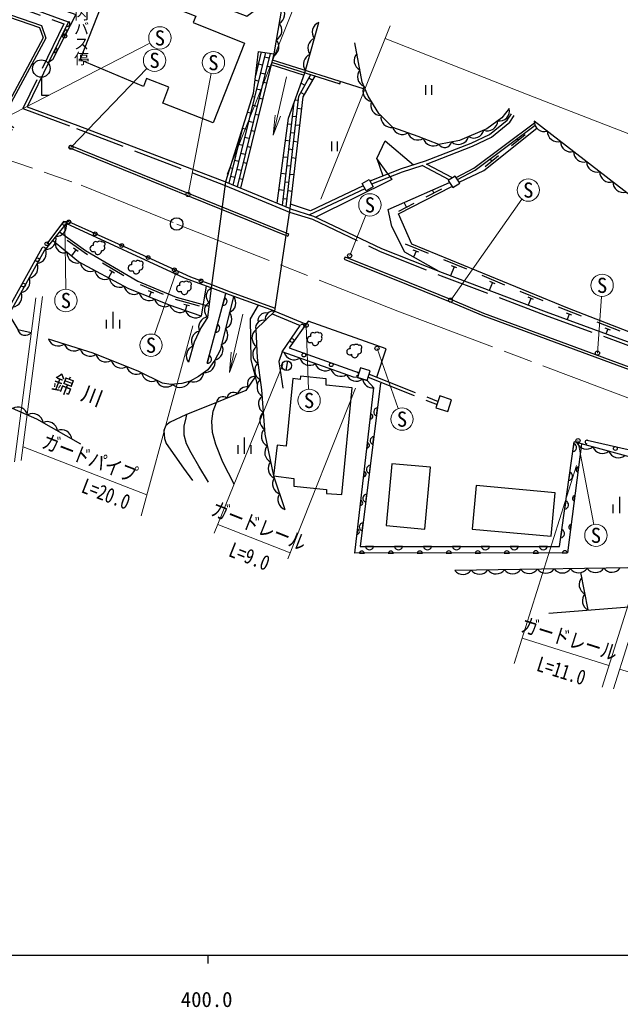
# Model space of a CAD drawing. Units: millimetres, scale not verified. Extents: x 40000 to 680000, y 20000 to 380000.
# Drawn here: x 445261 to 517811, y 198715 to 318011 of the extents above; entities that cross this region are included whole.
import ezdxf
from ezdxf.enums import TextEntityAlignment as Align

# ---------------------------------------------------------------- set-up
doc = ezdxf.new("R2010")
doc.units = ezdxf.units.MM
doc.header["$LTSCALE"] = 1000
doc.header["$PDMODE"] = 32
doc.header["$PDSIZE"] = 500
doc.linetypes.add('CHAIN', pattern=[18.5, 12, -1.5, 3.5, -1.5])
doc.linetypes.add('DASHED', pattern=[7.5, 6, -1.5])
for name, color, linetype, lineweight in [('M-BGD', 7, 'Continuous', 25), ('M-BMK', 2, 'CHAIN', 13), ('M-BMK-HTXT', 7, 'Continuous', 13), ('M-BMK-SRVR', 3, 'Continuous', 25), ('M-STR-HTXT', 7, 'Continuous', 13), ('M-STR-STR1', 1, 'Continuous', 25), ('M-STR-STRC', 7, 'Continuous', 25), ('M-TTL-BAND', 7, 'Continuous', 25)]:
    doc.layers.add(name, color=color, linetype=linetype, lineweight=lineweight)
doc.styles.add('@ＭＳ ゴシック', font='')
doc.styles.add('ＭＳ ゴシック', font='')
doc.styles.get('@ＭＳ ゴシック').set_extended_font_data('@MS Gothic')
doc.styles.get('ＭＳ ゴシック').set_extended_font_data('MS Gothic')

msp = doc.modelspace()

# ---------------------------------------------------------------- linework, layer by layer
at = {"layer": 'M-BGD'}
for p, q in [((451179, 317783), (450905, 317220)), ((479707, 311609), (481396, 317678)), ((450684, 316047), (451049, 316751)), ((486642, 310472), (485734, 315240)), ((449649, 314636), (449375, 314073)), ((474971, 314037), (471024, 298046)), ((475496, 313949), (471520, 297841)), ((475940, 313874), (471940, 297667)), ((474442, 314126), (473732, 311250)), ((474081, 314187), (475940, 313874)), ((474599, 312531), (473905, 312702)), ((475354, 313375), (474839, 313502)), ((475602, 312586), (479605, 311326)), ((475692, 312872), (483916, 310284)), ((475765, 313164), (486758, 309704)), ((474875, 311433), (474360, 311560)), ((475550, 312296), (475115, 312404)), ((447870, 311070), (447870, 308895)), ((474120, 310589), (473667, 310701)), ((475071, 310354), (474635, 310462)), ((479256, 310364), (479709, 310114)), ((480192, 310989), (480662, 310730)), ((483916, 310284), (484006, 310570)), ((487367, 308781), (486642, 310472)), ((474396, 309491), (473880, 309618)), ((479226, 309238), (479670, 308993)), ((494289, 310109), (494289, 308936)), ((494989, 310109), (494989, 308936)), ((447870, 308895), (448760, 308895)), ((473641, 308647), (473354, 308718)), ((474592, 308413), (474156, 308520)), ((477002, 295574), (478423, 308065)), ((478527, 308352), (478915, 308308)), ((488655, 306682), (487367, 308781)), ((473162, 306706), (472757, 306806)), ((473917, 307549), (473401, 307677)), ((478176, 307385), (478343, 307366)), ((478802, 307314), (479329, 307254)), ((490327, 305012), (488655, 306682)), ((504408, 307272), (503520, 306164)), ((473437, 305608), (472922, 305735)), ((474113, 306471), (473677, 306579)), ((477627, 305435), (478117, 305379)), ((478230, 306373), (478689, 306320)), ((503520, 306164), (501692, 304829)), ((472179, 304959), (470524, 298253)), ((472682, 304764), (472159, 304893)), ((473633, 304529), (473198, 304637)), ((478004, 304385), (478463, 304333)), ((478576, 305327), (479098, 305267)), ((493403, 303908), (490327, 305012)), ((501692, 304829), (498376, 303427)), ((471923, 303921), (471860, 303937)), ((472958, 303666), (472443, 303793)), ((477365, 303452), (477891, 303392)), ((478350, 303340), (478867, 303281)), ((482924, 303316), (482924, 302142)), ((483624, 303316), (483624, 302142)), ((495877, 302955), (493403, 303908)), ((498376, 303427), (495877, 302955)), ((504671, 302836), (506315, 304142)), ((505493, 303489), (505367, 303647)), ((451185, 302570), (451298, 302848)), ((451185, 302570), (477633, 291870)), ((451298, 302848), (477746, 292148)), ((471444, 301980), (471262, 302025)), ((472203, 302822), (471684, 302950)), ((472479, 301724), (471963, 301851)), ((473154, 302588), (472718, 302695)), ((477778, 302398), (478237, 302346)), ((471724, 300881), (471204, 301009)), ((472675, 300646), (472239, 300753)), ((477104, 301468), (477665, 301405)), ((478124, 301352), (478637, 301294)), ((488410, 301261), (489131, 299149)), ((501473, 300296), (503117, 301602)), ((502295, 300949), (502097, 301198)), ((470965, 300038), (470664, 300112)), ((472000, 299782), (471484, 299910)), ((476842, 299485), (477439, 299417)), ((477552, 300411), (478011, 300359)), ((471245, 298939), (470725, 299067)), ((472196, 298704), (471760, 298812)), ((477326, 298424), (477785, 298372)), ((477898, 299365), (478406, 299307)), ((490789, 295517), (497188, 298344)), ((476580, 297502), (477213, 297430)), ((477672, 297378), (478175, 297321)), ((486937, 297590), (480279, 294447)), ((494372, 296617), (496238, 297580)), ((495305, 297098), (495131, 297435)), ((477100, 296437), (477558, 296384)), ((491051, 294902), (492917, 295865)), ((491984, 295384), (491706, 295922)), ((453439, 289604), (450995, 291345)), ((477746, 292148), (477633, 291870)), ((447949, 290426), (443810, 283010)), ((452043, 290230), (451505, 289475)), ((452328, 290027), (451758, 290433)), ((494636, 289767), (491862, 290909)), ((493458, 289927), (492811, 290194)), ((493135, 290061), (492840, 289346)), ((484578, 289384), (484465, 289106)), ((499259, 287863), (496485, 289006)), ((457851, 287075), (455260, 288588)), ((456404, 287573), (455970, 286829)), ((456706, 287396), (456102, 287749)), ((497758, 288157), (497314, 287079)), ((498082, 288024), (497435, 288290)), ((503883, 285959), (501109, 287102)), ((502705, 286120), (502058, 286386)), ((462636, 284820), (459868, 285977)), ((461459, 284987), (460813, 285257)), ((461136, 285122), (460889, 284529)), ((467802, 285851), (467187, 282206)), ((502382, 286253), (501994, 285313)), ((508506, 284056), (505732, 285198)), ((466968, 283426), (464075, 284220)), ((467886, 276512), (470154, 284945)), ((470022, 284455), (469765, 283499)), ((507005, 284349), (506674, 283546)), ((507329, 284216), (506681, 284483)), ((465780, 283441), (465105, 283626)), ((465442, 283533), (465263, 282880)), ((513149, 282185), (510353, 283271)), ((455743, 280721), (455743, 281766)), ((456543, 280721), (456543, 282713)), ((457343, 280721), (457343, 281766)), ((475752, 282470), (479149, 281079)), ((511969, 282322), (511316, 282575)), ((511643, 282449), (511389, 281797)), ((469148, 281207), (468891, 280250)), ((517810, 280375), (515014, 281461)), ((516630, 280512), (515977, 280765)), ((516303, 280638), (516087, 280080)), ((468143, 277469), (467886, 276512)), ((477595, 276815), (477406, 275630)), ((488369, 270149), (488492, 271132)), ((487684, 270380), (487612, 269758)), ((472431, 265570), (472431, 267562)), ((487933, 266676), (488057, 267659)), ((471631, 265570), (471631, 266615)), ((473231, 265570), (473231, 266615)), ((487280, 266903), (487207, 266281)), ((512198, 266815), (512060, 265834)), ((524163, 263792), (512225, 267013)), ((513801, 267223), (524094, 264879)), ((487498, 263203), (487621, 264187)), ((512702, 263354), (512781, 263975)), ((486875, 263426), (486803, 262805)), ((511713, 263349), (511576, 262368)), ((487063, 259731), (487186, 260714)), ((512257, 259883), (512337, 260503)), ((517775, 258392), (517775, 260385)), ((486471, 259950), (486399, 259328)), ((511228, 259883), (511091, 258901)), ((516975, 258392), (516975, 259437)), ((486628, 256258), (486751, 257241)), ((511813, 256411), (511893, 257032)), ((486066, 256473), (485994, 255852)), ((510744, 256416), (510606, 255435)), ((488017, 254394), (487027, 254395)), ((491517, 254392), (490527, 254392)), ((495017, 254389), (494027, 254390)), ((498517, 254386), (497527, 254387)), ((502017, 254384), (501027, 254384)), ((505517, 254381), (504527, 254382)), ((509017, 254378), (508027, 254379)), ((486290, 253557), (486916, 253558)), ((489790, 253562), (490416, 253563)), ((493290, 253568), (493916, 253569)), ((496790, 253574), (497416, 253575)), ((500290, 253579), (500916, 253580)), ((503790, 253585), (504416, 253586)), ((507290, 253590), (507916, 253591)), ((510790, 253596), (511416, 253597)), ((513940, 246706), (513044, 251230))]:
    msp.add_line(p, q, dxfattribs=at)
at = {"layer": 'M-BGD', "linetype": 'DASHED'}
for p, q in [((497141, 298663), (493890, 300415)), ((497526, 298910), (494419, 300584)), ((476096, 282795), (479854, 281255)), ((487348, 274816), (495673, 271528)), ((487469, 275199), (495794, 271910))]:
    msp.add_line(p, q, dxfattribs=at)
at = {"layer": 'M-BGD'}
for points in [[(447525, 330473), (454433, 325441), (472699, 318431), (474964, 320102), (476936, 319541), (475940, 313874)], [(418000, 324876), (423894, 327527), (435358, 324560), (452019, 318627), (449201, 313181), (448788, 312867)], [(448788, 312867), (451150, 317724), (435163, 323613), (423435, 326432), (418000, 324876)], [(418789, 323778), (424444, 325407), (447896, 317325), (448424, 315794), (443090, 305902), (444555, 304983)], [(418872, 323490), (424436, 325093), (447660, 317089), (448098, 315821), (442693, 305798), (444396, 304729)], [(474081, 314187), (473477, 309111), (470133, 298414)], [(448788, 312867), (446177, 307495), (452262, 305247), (470221, 298378)], [(476360, 295840), (477718, 306121), (479707, 311609)], [(477445, 295391), (478968, 308769), (480411, 311387)], [(477445, 295391), (478968, 308769), (480411, 311387)], [(477928, 295191), (479495, 308687), (480973, 311274)], [(487609, 298549), (491363, 300029), (494286, 300961), (499805, 303110), (502027, 304158), (504154, 305898), (504655, 306653)], [(497979, 298963), (500108, 300084), (507434, 305569)], [(560728, 266937), (555898, 268251), (507422, 305766)], [(498141, 298710), (500269, 299830), (507521, 305259)], [(498359, 298371), (501348, 299813), (507752, 304901)], [(489732, 299386), (488410, 301261), (489417, 303366), (492824, 300495)], [(489732, 299386), (490198, 298725), (481045, 294161)], [(486767, 297952), (480376, 294935), (477990, 295723)], [(554986, 267839), (531092, 275615), (525485, 277716), (511487, 283153), (492647, 290911), (491019, 294548), (497482, 297884)], [(477987, 295165), (480769, 294293), (488954, 290375), (496303, 287460), (508868, 282718), (524825, 276887), (532177, 274255), (542980, 270949), (560586, 266389)], [(495953, 287599), (491783, 289939), (490195, 293038), (489776, 295070), (490789, 295517)], [(451190, 293588), (450544, 293643), (448523, 290946)], [(468454, 285995), (465933, 286896), (458345, 290394), (451190, 293588)], [(468406, 285637), (465170, 286782), (450862, 293398), (448213, 290094), (443940, 282409), (445013, 280594), (446650, 280248)], [(450051, 292386), (453222, 290126), (459522, 286447), (464166, 284506), (468130, 283418)], [(467187, 282206), (463358, 283547), (458341, 285542), (452365, 288786), (449199, 291324)], [(484465, 289106), (492192, 285981), (497677, 283780), (501197, 282283), (530119, 271599), (536592, 269556), (542607, 267772), (552937, 265033), (559812, 263401)], [(484578, 289384), (492304, 286259), (497791, 284057), (501308, 282562), (530217, 271883), (536680, 269843), (542689, 268061), (553010, 265324), (559888, 263691)], [(468406, 285637), (467958, 282039), (467148, 280799), (466322, 279081), (465644, 276638)], [(471094, 284592), (469467, 278087), (468838, 276896), (467966, 275714), (466866, 274914), (465864, 274343), (464849, 274081), (463527, 273930), (462501, 274099), (459656, 275519), (454149, 277717), (448740, 279433)], [(474046, 283531), (473118, 281892), (473181, 276911), (473963, 273957)], [(476096, 282795), (473771, 280600), (473925, 277168), (474486, 273284), (474870, 267967), (475928, 262896), (477300, 258855)], [(488406, 274828), (489547, 278268), (480097, 281597), (477801, 278382), (486264, 275370)], [(488052, 273545), (487227, 274435), (486083, 274798), (485589, 274839), (476958, 277894), (479149, 281079)], [(476958, 277894), (476551, 276745), (477036, 273518)], [(473717, 274888), (472563, 273222), (469027, 271789)], [(513139, 266767), (511453, 253597), (485727, 253556), (488052, 273545)], [(488865, 274114), (486394, 254395), (510459, 254377), (512225, 267013)], [(438690, 272938), (443710, 271352), (447290, 269801), (452616, 266786)], [(469027, 271789), (465333, 270272), (463428, 269379), (462907, 269009), (462650, 268373), (462749, 267440), (462941, 266814), (465057, 263829), (466120, 262350)], [(471179, 261905), (469798, 264556), (468940, 266715), (468547, 268148), (468487, 269520), (468635, 270729), (469027, 271789)], [(468078, 262138), (466896, 264070), (465973, 265682), (465389, 266782), (465140, 267812), (465120, 268902), (465363, 269922), (465439, 270315)], [(554847, 244229), (538806, 247873), (533359, 249753), (529833, 250690), (523944, 251870), (497813, 251487)], [(509170, 246341), (521428, 247280), (530806, 246986), (531835, 247165), (538140, 247600)]]:
    msp.add_lwpolyline(points, dxfattribs=at)
at = {"layer": 'M-BGD', "linetype": 'DASHED'}
for points in [[(354864, 320991), (362579, 321415), (370951, 321696), (378160, 321525), (386462, 321037), (393738, 320442), (401431, 319618), (423445, 326018), (435046, 323230), (450597, 317501), (445624, 307273), (452121, 304872), (470078, 298004)], [(494419, 300584), (499963, 302742), (502242, 303818), (504454, 305626), (504989, 306432)], [(487782, 298187), (491497, 299652), (493890, 300415)], [(477868, 294783), (480622, 293920), (488794, 290009), (496159, 287087), (508729, 282343), (524689, 276510), (532051, 273876), (542871, 270564), (560486, 266002)]]:
    msp.add_lwpolyline(points, dxfattribs=at)
at = {"layer": 'M-BGD'}
for points in [[(452576, 313173), (456223, 322527), (466521, 318437), (466212, 317660), (472399, 315202), (468644, 305559), (462539, 307936), (463292, 309869), (460580, 310925), (460204, 309959)], [(486615, 298221), (487486, 298712), (487977, 297840), (487106, 297350)], [(497569, 297749), (498411, 298289), (497871, 299131), (497029, 298591)], [(486083, 274798), (487227, 274435), (487589, 275579), (486445, 275942)], [(476374, 266635), (475928, 262896), (478375, 262604), (478375, 261661), (482324, 261257), (482324, 260796), (484184, 260672), (485408, 273562), (482264, 273861), (482264, 274642), (479198, 274970), (479154, 274564), (478251, 274660), (477450, 266480)], [(495547, 271132), (496977, 270679), (497430, 272109), (496000, 272562)], [(489538, 256894), (494208, 256474), (494882, 263961), (490212, 264381)], [(499931, 256464), (509467, 255606), (509941, 260871), (500405, 261729)]]:
    msp.add_lwpolyline(points, close=True, dxfattribs=at)
for centre, radius in [((447870, 312120), 1050), ((451190, 293588), 225), ((454386, 292161), 225), ((448523, 290946), 225), ((457582, 290734), 225), ((447418, 289012), 225), ((460765, 289278), 225), ((463943, 287813), 225), ((467166, 286455), 225), ((445712, 285956), 225), ((478153, 279262), 225), ((477501, 276223), 600), ((479594, 277505), 225), ((482891, 276331), 225), ((517219, 266214), 225)]:
    msp.add_circle(centre, radius, dxfattribs=at)
for centre, radius, start, end in [((476024, 318686), 1250, 296.89958, 43.15979), ((450993, 317526), 318, 253.96137, 54.17911), ((475678, 316716), 1250, 296.89958, 43.15979), ((481850, 316514), 1250, 111.32304, 217.58325), ((450936, 316363), 404, 73.81403, 231.47222), ((475332, 314746), 1250, 296.89958, 43.15979), ((481314, 314587), 1250, 111.32304, 217.58325), ((449463, 314378), 318, 253.96137, 54.17911), ((480778, 312660), 1250, 111.32304, 217.58325), ((486911, 313069), 1250, 137.64749, 243.9077), ((487306, 311129), 1250, 139.13218, 249.12782), ((487962, 309369), 1250, 151.74306, 260.84448), ((488925, 307675), 1250, 158.39841, 269.37211), ((503182, 307029), 1250, 262.07643, 11.19618), ((490149, 306249), 1250, 171.90906, 278.16926), ((501761, 305842), 1250, 249.34024, 357.69263), ((508672, 305747), 1250, 179.13391, 285.39411), ((491471, 305332), 1188, 195.61991, 304.9093), ((493343, 304731), 1250, 197.37902, 302.27497), ((500107, 304973), 1250, 239.78175, 346.04195), ((510253, 304523), 1250, 179.13391, 285.39411), ((495214, 304015), 1250, 195.80343, 302.06363), ((496597, 303442), 869, 214.10367, 347.30454), ((498265, 304195), 1250, 228.99722, 346.04195), ((511835, 303299), 1250, 179.13391, 285.39411), ((513417, 302075), 1250, 179.13391, 285.39411), ((514998, 300851), 1250, 179.13391, 285.39411), ((516580, 299627), 1250, 179.13391, 285.39411), ((518162, 298403), 1250, 179.13391, 285.39411), ((449651, 293087), 1250, 268.14897, 14.40918), ((448400, 291526), 1250, 268.14897, 14.40918), ((454464, 290868), 344, 56.54285, 204.08822), ((454927, 290891), 380, 42.60551, 135.96342), ((455307, 290909), 259, 308.68442, 112.76162), ((447206, 289798), 1250, 277.03032, 22.54936), ((448146, 290316), 225, 333.4156, 153.4156), ((450646, 290947), 1097, 175.0981, 287.46004), ((452224, 289867), 1250, 178.45225, 286.57474), ((454104, 290369), 361, 82.71909, 304.52472), ((454717, 290068), 409, 179.46901, 6.34736), ((455155, 290492), 380, 265.31206, 34.29492), ((459085, 288533), 344, 56.54285, 204.08822), ((459548, 288557), 380, 42.60551, 135.96342), ((459928, 288575), 259, 308.68442, 112.76162), ((446217, 288048), 1250, 277.79416, 24.05437), ((453818, 288851), 1250, 188.37809, 294.6383), ((455575, 287897), 1250, 188.37809, 294.6383), ((458725, 288035), 361, 82.71909, 304.52472), ((459339, 287733), 409, 179.46901, 6.34736), ((459776, 288158), 380, 265.31206, 34.29492), ((445245, 286300), 1250, 277.79416, 24.05437), ((457333, 286943), 1250, 188.37809, 294.6383), ((464916, 286034), 344, 56.54285, 204.08822), ((465379, 286058), 380, 42.60551, 135.96342), ((465759, 286076), 259, 308.68442, 112.76162), ((459073, 286085), 1250, 192.88394, 299.99646), ((464556, 285536), 361, 82.71909, 304.52472), ((465169, 285234), 409, 179.46901, 6.34736), ((465607, 285659), 380, 265.31206, 34.29492), ((468770, 284639), 993, 112.09099, 233.73495), ((444273, 284552), 1250, 277.79416, 24.05437), ((460904, 285332), 1250, 194.96572, 301.22592), ((462757, 284593), 1250, 195.30281, 301.56301), ((469799, 284002), 505, 266.11851, 63.7767), ((470123, 283803), 1250, 292.83291, 39.09311), ((464603, 283905), 1250, 197.57443, 303.83463), ((466491, 283245), 1250, 197.57443, 303.83463), ((468556, 282918), 993, 112.09099, 233.73495), ((475866, 281874), 949, 75.98923, 190.69337), ((468120, 280866), 1250, 97.0312, 201.66866), ((469638, 281863), 1250, 292.83291, 39.09311), ((474704, 280777), 949, 75.98923, 190.69337), ((474985, 281643), 949, 75.98923, 190.69337), ((445919, 280835), 937, 194.88717, 321.24526), ((467260, 279191), 1250, 103.98604, 210.08156), ((468925, 280754), 505, 266.11851, 63.7767), ((469153, 279923), 1250, 292.83291, 39.09311), ((474567, 279588), 1250, 129.43703, 235.69724), ((479381, 280979), 225, 320.18836, 140.18836), ((449920, 279845), 1250, 199.27514, 305.53535), ((480351, 279372), 361, 82.71909, 304.52472), ((480711, 279871), 344, 56.54285, 204.08822), ((481174, 279894), 380, 42.60551, 135.96342), ((481402, 279495), 380, 265.31206, 34.29492), ((481554, 279912), 259, 308.68442, 112.76162), ((451826, 279241), 1250, 199.27514, 305.53535), ((453737, 278624), 1250, 198.6828, 304.77936), ((466634, 277401), 1250, 111.37056, 217.63076), ((468573, 278117), 1250, 282.28987, 31.51454), ((474657, 277591), 1250, 129.49298, 239.28334), ((480965, 279071), 409, 179.46901, 6.34736), ((485118, 277897), 361, 82.71909, 304.52472), ((485478, 278396), 344, 56.54285, 204.08822), ((485941, 278419), 380, 42.60551, 135.96342), ((486169, 278020), 380, 265.31206, 34.29492), ((486321, 278437), 259, 308.68442, 112.76162), ((455656, 277923), 1250, 195.11029, 301.3705), ((457514, 277182), 1250, 195.11029, 301.3705), ((467619, 276620), 1250, 264.56696, 12.71784), ((467920, 277016), 505, 266.11851, 63.7767), ((478394, 278182), 1250, 197.37535, 303.63556), ((480279, 277515), 1250, 197.37535, 303.63556), ((485732, 277596), 409, 179.46901, 6.34736), ((459372, 276438), 1250, 195.0237, 299.65498), ((474904, 275634), 1250, 135.10057, 241.36078), ((482164, 276847), 1250, 197.37535, 303.63556), ((484050, 276180), 1250, 197.37535, 303.63556), ((461220, 275576), 1250, 190.33742, 296.59763), ((462950, 274897), 1250, 200.54458, 311.32561), ((466256, 275494), 1250, 248.91164, 354.56434), ((473575, 274088), 812, 79.94674, 210.61742), ((475171, 273635), 1250, 133.82384, 239.63508), ((485909, 275586), 1250, 200.97968, 308.40115), ((485977, 275233), 225, 250.40846, 70.40846), ((487922, 274789), 1250, 188.35482, 275.97595), ((464665, 274837), 1250, 224.65461, 335.97348), ((472773, 272388), 1290, 85.4418, 160.71882), ((469798, 271702), 776, 50.58814, 173.54058), ((471063, 272214), 776, 50.58814, 173.54058), ((475359, 271613), 1250, 130.99551, 237.25572), ((445003, 269975), 1250, 13.45233, 119.71254), ((488527, 270629), 505, 94.02781, 251.686), ((446838, 269180), 1250, 8.13611, 119.71254), ((475503, 269618), 1250, 130.99551, 237.25572), ((487594, 270075), 318, 273.25549, 73.47322), ((448576, 268211), 1250, 7.35551, 113.61571), ((450316, 267226), 1250, 7.35551, 113.61571), ((475698, 267670), 1250, 134.18589, 244.91128), ((488092, 267156), 505, 94.02781, 251.686), ((476115, 265718), 1250, 139.19266, 244.22112), ((487189, 266598), 318, 273.25549, 73.47322), ((512032, 266338), 505, 273.2121, 70.8703), ((513738, 267382), 1250, 201.76842, 308.02863), ((513806, 266992), 225, 77.16645, 257.16645), ((515669, 266861), 1250, 201.76842, 308.02863), ((517600, 266340), 1250, 201.76842, 308.02863), ((476524, 263783), 1250, 139.65689, 245.91709), ((487657, 263683), 505, 94.02781, 251.686), ((512796, 263658), 318, 92.59855, 252.81628), ((477045, 261936), 1250, 145.62283, 251.88303), ((486785, 263122), 318, 273.25549, 73.47322), ((511547, 262872), 505, 273.2121, 70.8703), ((477688, 260043), 1250, 145.62283, 251.88303), ((487222, 260210), 505, 94.02781, 251.686), ((512351, 260186), 318, 92.59855, 252.81628), ((486381, 259645), 318, 273.25549, 73.47322), ((511063, 259406), 505, 273.2121, 70.8703), ((486786, 256737), 505, 94.02781, 251.686), ((511907, 256714), 318, 92.59855, 252.81628), ((485976, 256169), 318, 273.25549, 73.47322), ((510578, 255939), 505, 273.2121, 70.8703), ((487522, 254492), 505, 191.12794, 348.78613), ((491022, 254490), 505, 191.12794, 348.78613), ((494522, 254487), 505, 191.12794, 348.78613), ((498022, 254485), 505, 191.12794, 348.78613), ((501522, 254482), 505, 191.12794, 348.78613), ((505022, 254479), 505, 191.12794, 348.78613), ((508522, 254477), 505, 191.12794, 348.78613), ((486603, 253503), 318, 9.98322, 170.20095), ((490103, 253508), 318, 9.98322, 170.20095), ((493603, 253514), 318, 9.98322, 170.20095), ((497103, 253520), 318, 9.98322, 170.20095), ((500603, 253525), 318, 9.98322, 170.20095), ((504103, 253531), 318, 9.98322, 170.20095), ((507603, 253536), 318, 9.98322, 170.20095), ((511103, 253542), 318, 9.98322, 170.20095), ((512801, 252457), 1250, 217.7089, 323.96911), ((514801, 252486), 1250, 217.7089, 323.96911), ((516800, 252515), 1250, 217.7089, 323.96911), ((498802, 252252), 1250, 217.7089, 323.96911), ((500802, 252281), 1250, 217.7089, 323.96911), ((502802, 252310), 1250, 217.7089, 323.96911), ((504802, 252339), 1250, 217.7089, 323.96911), ((506802, 252369), 1250, 217.7089, 323.96911), ((508801, 252398), 1250, 217.7089, 323.96911), ((510801, 252427), 1250, 217.7089, 323.96911), ((514093, 249795), 1250, 138.07113, 244.33133), ((514481, 247833), 1250, 138.07113, 244.33133)]:
    msp.add_arc(centre, radius, start, end, dxfattribs=at)
msp.add_point((450684, 316047), dxfattribs=at)
at = {"layer": 'M-BMK'}
msp.add_lwpolyline([(435468, 303983), (452678, 298043), (464220, 293332), (491158, 282722), (520516, 271675), (529558, 268520), (536121, 266340), (558842, 259652)], dxfattribs=at)
at = {"layer": 'M-BMK-HTXT'}
for p, q in [((475896, 304056), (477502, 311110)), ((475896, 304056), (476103, 306502)), ((475896, 304056), (476769, 306351)), ((470590, 275408), (472203, 282461)), ((470590, 275408), (470799, 277854)), ((470590, 275408), (471465, 277701))]:
    msp.add_line(p, q, dxfattribs=at)
at = {"layer": 'M-BMK-SRVR'}
msp.add_circle((464220, 293332), 750, dxfattribs=at)
at = {"layer": 'M-STR-HTXT'}
for p, q in [((479320, 321900), (470331, 299367)), ((481645, 296318), (490008, 317293)), ((443265, 306056), (460987, 315198)), ((451463, 302607), (460613, 312132)), ((465593, 296905), (468402, 311503)), ((497326, 284137), (505925, 296332)), ((485122, 289514), (487061, 294391)), ((450711, 293355), (450836, 285445)), ((464144, 287506), (461557, 279971)), ((444623, 264591), (447191, 284432)), ((445444, 264757), (448012, 284598)), ((515055, 277736), (515528, 284580)), ((459928, 258095), (466188, 281033)), ((479857, 281085), (480166, 273368)), ((488425, 278316), (490995, 271035)), ((468769, 255971), (477058, 276374)), ((477638, 252870), (485812, 273524)), ((445657, 266408), (460615, 260613)), ((512705, 267166), (514622, 257050)), ((512511, 264145), (504983, 240227)), ((515609, 237389), (523471, 262282)), ((524472, 260933), (516980, 237187)), ((469209, 257053), (477928, 253603)), ((505948, 243294), (516429, 239984))]:
    msp.add_line(p, q, dxfattribs=at)
for points in [[(489392, 315750), (506674, 308942), (515833, 305380), (523442, 302471), (528663, 300513), (537904, 297435), (548326, 294077), (557555, 291318), (566384, 288777)], [(517732, 239572), (530478, 235687), (540831, 233013), (551297, 230519)]]:
    msp.add_lwpolyline(points, dxfattribs=at)
for centre in [(462187, 315817), (461548, 313106), (468658, 312829), (506703, 297436), (487560, 295646), (515621, 285927), (450836, 284095), (461118, 278694), (480221, 272019), (491445, 269762), (514873, 255724)]:
    msp.add_circle(centre, 1350, dxfattribs=at)
at = {"layer": 'M-STR-STR1'}
for p, q in [((470133, 298414), (468406, 285637)), ((470133, 298414), (477928, 295191)), ((470078, 298004), (477868, 294783)), ((476096, 282795), (477928, 295191))]:
    msp.add_line(p, q, dxfattribs=at)
for points in [[(476096, 282795), (470586, 284774), (468406, 285637)], [(476148, 283148), (470710, 285102), (468454, 285995)]]:
    msp.add_lwpolyline(points, dxfattribs=at)
at = {"layer": 'M-STR-STRC'}
for centre in [(451463, 302607), (465593, 296905), (450711, 293355), (485122, 289514), (464144, 287506), (497326, 284137), (479857, 281085), (488425, 278316), (515055, 277736), (512705, 267166)]:
    msp.add_circle(centre, 250, dxfattribs=at)
at = {"layer": 'M-TTL-BAND'}
for p, q in [((40000, 205000), (579000, 205000)), ((468000, 205000), (468000, 204000))]:
    msp.add_line(p, q, dxfattribs=at)

# ---------------------------------------------------------------- texts
at = {"layer": 'M-BMK-HTXT', "style": '@ＭＳ ゴシック'}
msp.add_text('葉の内バス停', height=1320, rotation=270, dxfattribs=at).set_placement((452707, 323247), align=Align.MIDDLE_LEFT)
at = {"layer": 'M-BMK-HTXT', "style": 'ＭＳ ゴシック'}
msp.add_text('錦 川', height=1833, rotation=338.955, dxfattribs=at).set_placement((452271, 273245), align=Align.MIDDLE_CENTER)
at = {"layer": 'M-STR-HTXT', "style": 'ＭＳ ゴシック'}
for p in [(462187, 315817), (461548, 313106), (468658, 312829), (506703, 297436), (487560, 295646), (515621, 285927), (450836, 284095), (461118, 278694), (480221, 272019), (491445, 269762), (514873, 255724)]:
    msp.add_text('S', height=1833, dxfattribs=at).set_placement(p, align=Align.MIDDLE_CENTER)
at = {"layer": 'M-STR-HTXT', "style": 'ＭＳ ゴシック', "width": 0.8}
for s, rotation, p in [('ガードパイプ', 338.825, (453204, 263685)), ('L=20.0', 338.825, (455165, 259366)), ('ガードレール', 338.409, (473637, 255502)), ('L=9.0', 338.409, (472483, 251822)), ('ガードレール', 342.473, (511245, 241818)), ('L=11.0', 342.473, (510265, 237966))]:
    msp.add_text(s, height=1833, rotation=rotation, dxfattribs=at).set_placement(p, align=Align.BOTTOM_CENTER)
at = {"layer": 'M-TTL-BAND', "style": 'ＭＳ ゴシック'}
msp.add_text('400.0', height=1833, dxfattribs=at).set_placement((467844, 198195), align=Align.BOTTOM_CENTER)

doc.saveas('drawing.dxf')
